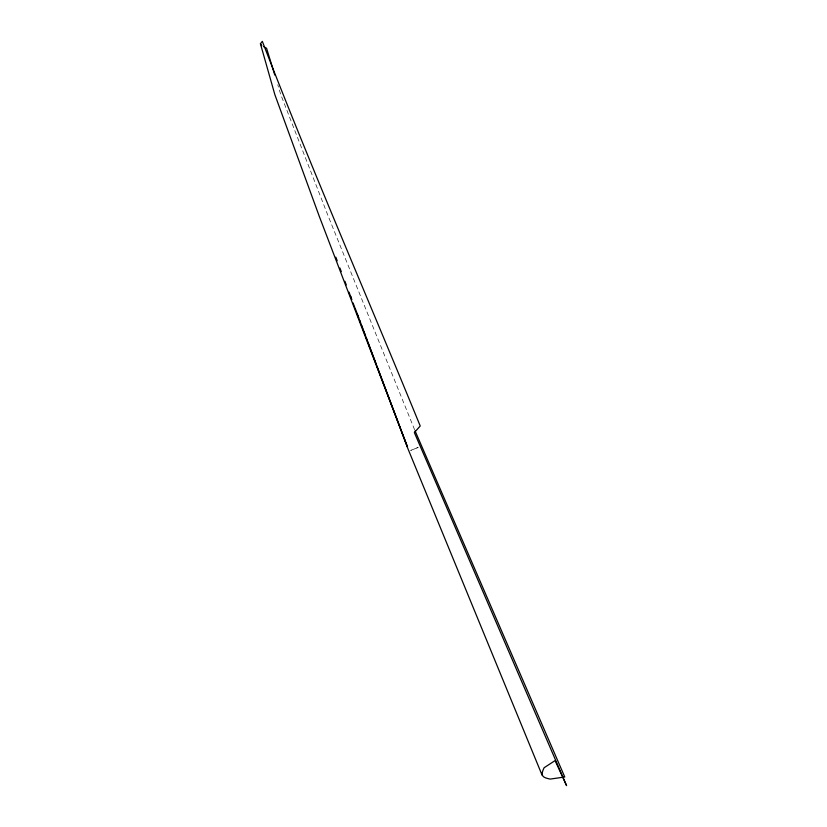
<?xml version="1.0" encoding="UTF-8"?>
<svg xmlns="http://www.w3.org/2000/svg" width="827" height="827" viewBox="0 0 827 827"><rect width="100%" height="100%" fill="white"/><g stroke="black" fill="none" stroke-linecap="round" stroke-linejoin="round"><path stroke-width="0.62" stroke-dasharray="4.13 3.1" d="M414.606 429.74L328.05 215.775L280.735 94.495L277.758 84.767M418.08 447.49L410.709 450.395L418.08 447.49"/><path stroke-width="1.24" d="M376.947 366.03L407.494 446.983L319.243 216.25L274.833 94.578L260.412 43.738L262.324 41.35C312.203 170.517 367.715 297.792 420.23 425.998L414.337 432.542L566.588 785.65L555.072 760.602L544.094 767.745C540.155 775.798 542.254 777.452 550.172 779.086L564.769 776.998L415.092 430.929M261.818 45.743L260.412 43.738M263.472 46.529L266.583 48.276L274.771 75.04M542.202 775.416L407.959 448.792L366.227 337.923M350.503 295.942L351.878 299.57M355.527 309.236L358.711 317.692M359.621 320.111L362.815 328.567M363.725 330.986L366.919 339.442M367.829 341.861L376.037 363.611M335.845 257.176L337.199 260.794M339.928 268.02L341.282 271.638M344.911 281.283L346.275 284.891M348.994 292.127L351.268 298.154M353.077 302.971L355.341 308.998M357.161 313.815L360.334 322.251M361.244 324.66L365.327 335.504"/></g></svg>
